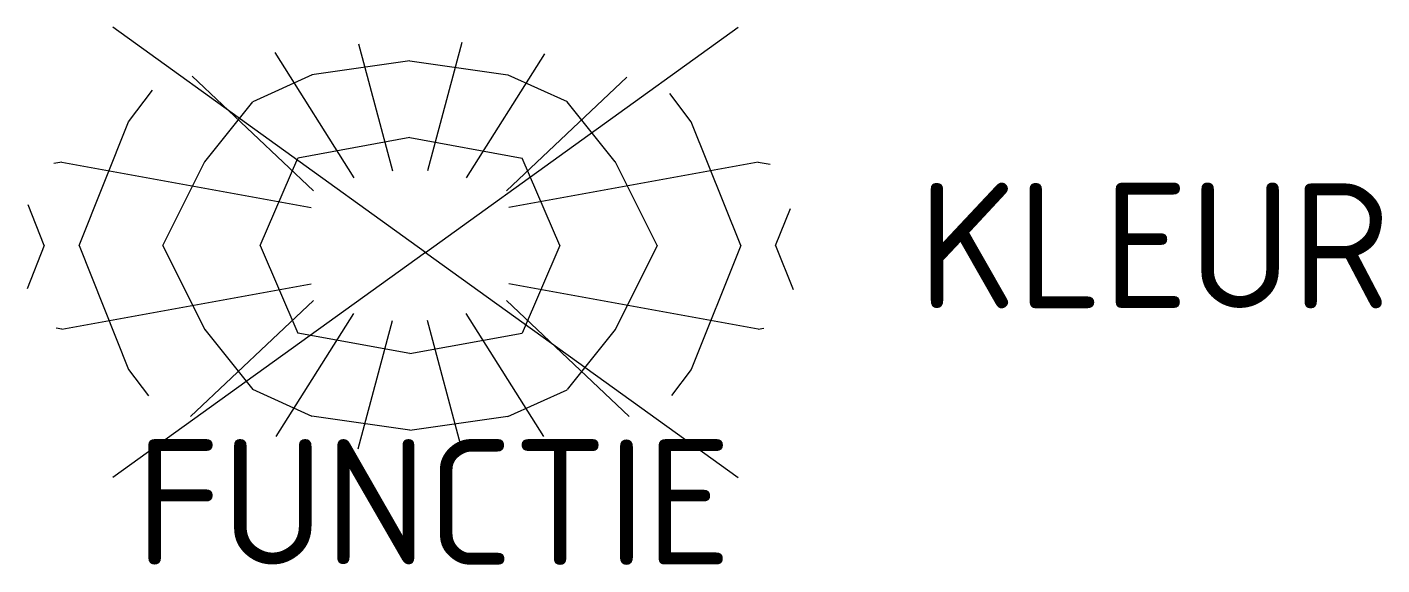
# Model space of a CAD drawing. Extents: x -5.5 to 14, y -4.6 to 3.1.
import ezdxf
from ezdxf.enums import TextEntityAlignment as Align

# ---------------------------------------------------------------- set-up
doc = ezdxf.new("R2010")
doc.units = 0
doc.styles.add('NLCS-ISO', font='NLCS-ISO.ttf')

msp = doc.modelspace()

# ---------------------------------------------------------------- linework, layer by layer
for p, q in [((0.227, -0.096), (-4.262, 3.136)), ((0.227, -0.096), (4.717, 3.136)), ((-1.937, 2.77), (-0.801, 0.971)), ((-0.734, 2.895), (-0.248, 1.074)), ((0.749, 2.915), (0.257, 1.073)), ((1.936, 2.754), (0.81, 0.972)), ((0.004, 2.65), (-1.403, 2.449)), ((0.005, 2.65), (1.412, 2.449)), ((-3.122, 2.43), (-1.382, 0.787)), ((-1.401, 2.45), (-2.253, 2.066)), ((3.12, 2.42), (1.391, 0.787)), ((1.41, 2.45), (2.262, 2.067)), ((-4.036, 1.775), (-3.694, 2.23)), ((4.045, 1.775), (3.738, 2.184)), ((-2.941, 1.205), (-2.254, 2.064)), ((2.95, 1.205), (2.263, 2.064)), ((-4.746, 0), (-4.036, 1.775)), ((4.755, 0), (4.045, 1.775)), ((0.004, 1.55), (-1.607, 1.257)), ((0.005, 1.55), (1.616, 1.257)), ((-4.996, 1.2), (-5.108, 1.18)), ((-4.996, 1.2), (-1.415, 0.549)), ((-3.546, 0), (-2.942, 1.207)), ((-2.146, 0), (-1.607, 1.257)), ((5.005, 1.2), (1.424, 0.549)), ((2.155, 0), (1.616, 1.257)), ((3.555, 0), (2.951, 1.207)), ((5.005, 1.2), (5.175, 1.169)), ((-5.246, 0), (-5.48, 0.585)), ((5.255, 0), (5.469, 0.535)), ((-5.246, 0), (-5.493, -0.62)), ((-4.746, 0), (-4.036, -1.775)), ((0.227, -0.096), (-4.262, -3.329)), ((-3.546, 0), (-2.942, -1.207)), ((-2.146, 0), (-1.607, -1.257)), ((0.227, -0.096), (4.717, -3.329)), ((2.155, 0), (1.616, -1.257)), ((3.555, 0), (2.951, -1.207)), ((4.755, 0), (4.045, -1.775)), ((5.255, 0), (5.507, -0.631)), ((-4.996, -1.2), (-1.415, -0.549)), ((5.005, -1.2), (1.424, -0.549)), ((-3.147, -2.454), (-1.382, -0.787)), ((-1.919, -2.741), (-0.801, -0.972)), ((1.927, -2.741), (0.81, -0.972)), ((3.151, -2.45), (1.391, -0.787)), ((-0.74, -2.918), (-0.248, -1.074)), ((0.75, -2.922), (0.257, -1.073)), ((-4.996, -1.2), (-5.076, -1.185)), ((-2.941, -1.205), (-2.254, -2.064)), ((0.005, -1.55), (-1.607, -1.257)), ((0.005, -1.55), (1.616, -1.257)), ((2.95, -1.205), (2.263, -2.064)), ((5.004, -1.2), (5.087, -1.185)), ((0.005, -1.55), (0.005, -1.55)), ((-4.036, -1.775), (-3.752, -2.153)), ((4.045, -1.775), (3.762, -2.152)), ((-1.401, -2.45), (-2.253, -2.066)), ((1.41, -2.45), (2.262, -2.067)), ((0.004, -2.65), (-1.403, -2.449)), ((0.005, -2.65), (1.412, -2.449)), ((0.005, -2.65), (0.005, -2.65))]:
    msp.add_line(p, q)

# ---------------------------------------------------------------- texts
at = {"style": 'NLCS-ISO'}
msp.add_attdef('KLEUR', text='', height=1.8, dxfattribs=at).set_placement((7.3, 0), align=Align.MIDDLE_LEFT)
at = {"style": 'NLCS-ISO', "flags": 1}
msp.add_attdef('FUNCTIE', text='', height=1.8, dxfattribs=at).set_placement((0.343, -3.681), align=Align.MIDDLE_CENTER)

doc.saveas('drawing.dxf')
